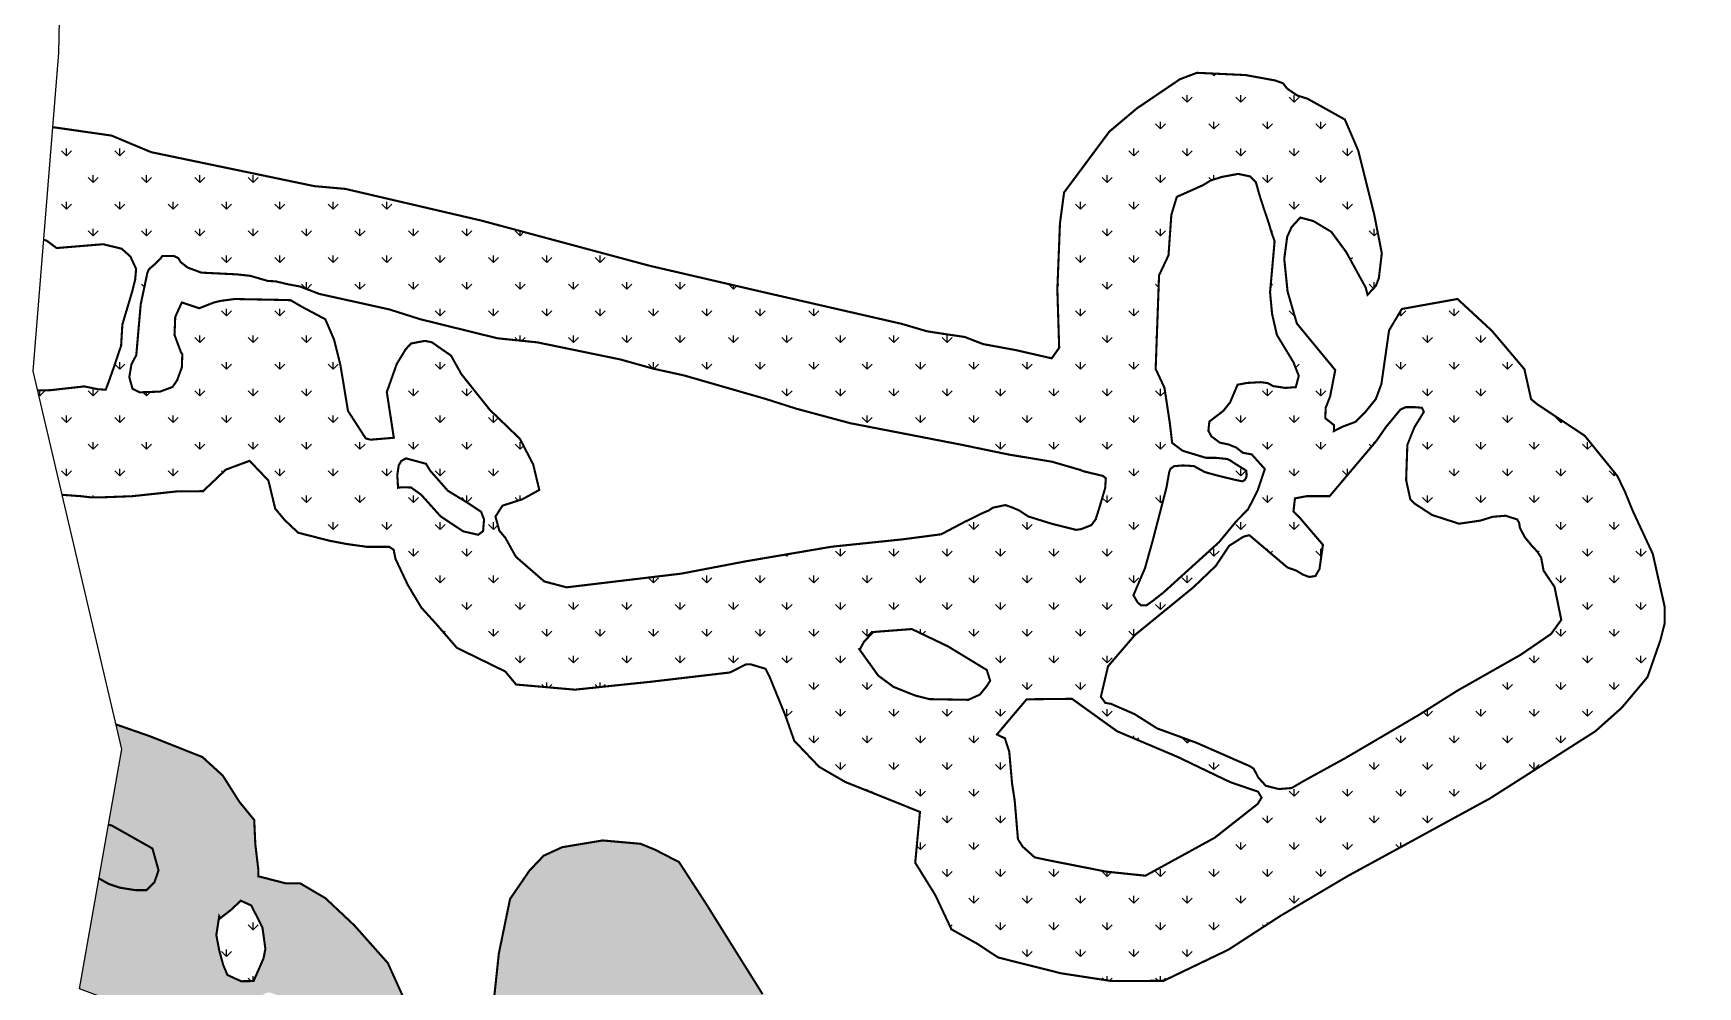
# Model space of a CAD drawing. Header units: metres. Extents: x 286961 to 289535, y 2012164 to 2016097.
# Drawn here: x 286961 to 287754, y 2012792 to 2013247 of the extents above; entities that cross this region are included whole.
import ezdxf

# ---------------------------------------------------------------- set-up
doc = ezdxf.new("R2010")
doc.units = ezdxf.units.M
doc.header["$MEASUREMENT"] = 0
doc.layers.add('MANGROOVE BUFFER ZONE', color=120, linetype='Continuous')
doc.layers.add('village', color=3, linetype='Continuous')
pattern_1 = [(90, (0, 0), (-12.727922058, 12.727922058), [3.375, -22.080844134]), (45, (0, 0), (-12.72792206135786, 12.72792206135786), [3.375, -14.625]), (135, (0, 0), (-12.72792206135786, -12.72792206135786), [3.375, -14.625])]

msp = doc.modelspace()

# ---------------------------------------------------------------- hatches: boundary and pattern name
at = {"layer": 'MANGROOVE BUFFER ZONE'}
h = msp.add_hatch(dxfattribs=at)
h.set_pattern_fill('GRASS', color=256, scale=18)
h.set_pattern_definition(pattern_1)
h.paths.add_polyline_path([(287733.0388671338, 2012998.279188245), (287723.470917616, 2013018.810813962), (287719.8125621384, 2013027.810986852), (287716.1542066607, 2013035.404886464), (287700.590531738, 2013054.604262729), (287677.9854463767, 2013069.599558156), (287674.9871267439, 2013072.067427542), (287671.8123748919, 2013086.345744235), (287656.2915371866, 2013104.678419911), (287639.8888239668, 2013119.838116391), (287613.3489974015, 2013115.068064224), (287607.2692539343, 2013104.903929485), (287603.6062720371, 2013079.303943959), (287600.9532774924, 2013072.122736135), (287595.75786554, 2013065.714891912), (287591.1151108077, 2013061.185207897), (287585.4775045397, 2013059.086112287), (287580.9453269445, 2013056.876489182), (287581.0410538461, 2013059.662786576), (287576.8326684977, 2013062.983335076), (287577.0541654695, 2013067.964187721), (287579.1583295856, 2013073.387778174), (287581.594853392, 2013085.940137926), (287563.2955366533, 2013108.127045172), (287558.865654333, 2013123.357357271), (287557.2709104057, 2013138.94191343), (287558.6884224858, 2013149.567710483), (287560.8148048386, 2013154.172225529), (287564.9675018045, 2013158.672610939), (287571.204771999, 2013156.972484607), (287579.7101300613, 2013151.872075712), (287586.7979189272, 2013142.238006562), (287596.1538527771, 2013125.23671334), (287597.0043714485, 2013121.836460674), (287600.9735537753, 2013126.086761557), (287602.3910658554, 2013129.770403491), (287603.8086350518, 2013141.671317716), (287600.1229779876, 2013160.372737272), (287592.5828852229, 2013190.562977195), (287586.1750086707, 2013205.434710238), (287568.3423320196, 2013215.344515142), (287563.4791084087, 2013216.872108563), (287558.6853953224, 2013220.135584575), (287556.6706181999, 2013222.704743426), (287552.9884452294, 2013224.024017782), (287538.8293741053, 2013226.61090528), (287515.6156004437, 2013227.684908452), (287507.5376435779, 2013224.630080367), (287486.9552173872, 2013210.688966708), (287473.855881904, 2013199.647936662), (287452.2780901311, 2013170.642197508), (287450.3107195291, 2013155.984643252), (287449.058787573, 2013124.34576666), (287449.9321527603, 2013096.542555888), (287446.3551308793, 2013091.537546841), (287429.1855743527, 2013095.470047543), (287413.6256119888, 2013098.330069796), (287404.8619740641, 2013101.726346222), (287397.529156315, 2013102.798854567), (287386.9770360078, 2013104.407587188), (287374.8152073054, 2013107.982615005), (287309.2632984373, 2013122.996625664), (287254.5352691833, 2013135.687944517), (287174.5347667183, 2013157.174794468), (287109.5215215793, 2013172.324744677), (287094.6553507876, 2013173.656366303), (287016.8341203597, 2013189.854698353), (286997.9849450992, 2013197.749028259), (286970.051602654, 2013201.759339315), (286965.7217212282, 2013148.07629504), (286967.1280980023, 2013147.582430987), (286971.795184274, 2013144.119425492), (286993.9906887212, 2013145.947090448), (287002.8074447954, 2013143.800608828), (287006.9897279994, 2013140.072510745), (287009.7025804159, 2013134.197960938), (287009.2504478658, 2013129.114174518), (287007.8940502158, 2013123.578531847), (287003.1465442079, 2013107.649388211), (287002.5520778638, 2013097.578650251), (286998.9349603473, 2013086.846272046), (286996.4481742059, 2013079.841962027), (286995.2048096934, 2013076.565750091), (286991.5876921769, 2013076.791708113), (286984.9186228315, 2013078.147366554), (286968.867574608, 2013076.339821966), (286962.7884385817, 2013076.280830552), (286974.4724275926, 2013026.432596193), (286983.5029955889, 2013025.79096758), (286988.0264343919, 2013025.252770133), (286993.4114724264, 2013025.252770133), (287007.8433880667, 2013025.79096758), (287028.9295799335, 2013028.055719898), (287041.62121934, 2013028.187653313), (287047.4479376435, 2013033.687569623), (287052.4114003431, 2013038.43259839), (287063.839706179, 2013042.658736543), (287072.8047716146, 2013033.2561925), (287076.048005898, 2013019.811361345), (287080.5533959534, 2013014.442481554), (287086.9649850643, 2013008.380869119), (287101.8675389327, 2013004.570705044), (287110.0119220435, 2013003.011989328), (287119.8892133867, 2013001.626464247), (287127.1671994976, 2013001.626464247), (287130.4596109066, 2013001.626464247), (287132.5390436692, 2013000.240969063), (287133.4054977854, 2012995.911233083), (287139.2971573104, 2012983.44156715), (287145.7087464214, 2012972.703837465), (287152.6401508858, 2012965.083479418), (287162.6907330522, 2012953.479796557), (287185.7376700314, 2012942.22246507), (287190.9362233797, 2012935.987662), (287218.9615304099, 2012933.538866604), (287255.4192008842, 2012937.33444117), (287293.0083450592, 2012941.756318275), (287300.4873805103, 2012945.580683205), (287302.9224192931, 2012945.580683205), (287309.8796403205, 2012943.494652381), (287311.9667837822, 2012939.32262063), (287319.2719001308, 2012921.417644803), (287323.5846369407, 2012909.167808102), (287335.4651107996, 2012896.740655044), (287348.0268677632, 2012889.463120579), (287366.2632423505, 2012882.190818009), (287383.5412055951, 2012875.240829996), (287381.2782010772, 2012851.011809938), (287390.8889878122, 2012835.512070253), (287398.533946085, 2012819.248294686), (287410.880146171, 2012812.374931496), (287420.7960481261, 2012805.839189891), (287450.7185869545, 2012798.309657522), (287474.8996821, 2012794.591544882), (287499.7372147642, 2012794.700906412), (287530.7020687652, 2012809.573327074), (287555.3813321904, 2012825.623760959), (287587.3904433175, 2012844.577567074), (287655.4915664317, 2012881.733610278), (287705.6420677564, 2012913.698687979), (287718.2148481639, 2012924.891233672), (287730.5061594953, 2012939.496797851), (287736.6972226114, 2012957.215906912), (287738.6671063302, 2012965.091043242), (287738.6671063302, 2012973.247446185)])
h.paths.add_polyline_path([(287215.0074838999, 2012982.32750262), (287204.3287367783, 2012985.15906337), (287190.8167932177, 2012996.921018495), (287185.7972994379, 2013005.95255285), (287182.9641601152, 2013009.292384616), (287181.0753815279, 2013016.04460704), (287184.4170271787, 2013021.272106111), (287193.9326010586, 2013024.345559737), (287201.9961646194, 2013028.774432632), (287199.090373376, 2013040.899391501), (287192.7681712586, 2013053.129406798), (287178.3845188831, 2013066.996885288), (287164.8584104825, 2013083.950672915), (287159.8459420064, 2013092.881037391), (287154.2523152815, 2013096.729080378), (287150.7653657895, 2013099.197637385), (287147.4237201387, 2013099.851056083), (287140.8130236415, 2013098.61677758), (287138.270434885, 2013095.857805619), (287133.9844284988, 2013088.815168241), (287129.2625105887, 2013075.455930869), (287132.6084970776, 2013053.662103283), (287121.5664903529, 2013052.73276945), (287119.2418573581, 2013053.313599358), (287110.7569469276, 2013066.44048085), (287107.1335466192, 2013088.336763866), (287104.1115237261, 2013100.418163481), (287099.927241452, 2013110.176213567), (287089.0014663771, 2013115.984572442), (287083.4223471898, 2013119.237255804), (287080.6327875962, 2013119.353403848), (287056.689067751, 2013119.818085712), (287049.7152258833, 2013118.88875188), (287046.5769713405, 2013118.075566091), (287039.8355356558, 2013115.403712637), (287031.5136922327, 2013118.186332758), (287028.3666988975, 2013111.313328327), (287028.0169758551, 2013102.692931139), (287031.0474519591, 2013094.538531263), (287031.7467838113, 2013093.49008963), (287031.5136922327, 2013087.19952952), (287029.2991223284, 2013081.141983014), (287027.0845524241, 2013077.880211105), (287021.1401745637, 2013075.666850933), (287011.3494715159, 2013075.317390319), (287007.9693294857, 2013077.064753179), (287006.4540914337, 2013082.539885261), (287007.4712754387, 2013088.696807853), (287009.7779739184, 2013093.041671481), (287011.9057270621, 2013117.316791998), (287015.0580322123, 2013132.231546156), (287015.8121385864, 2013134.0049489), (287019.0947831098, 2013136.842429165), (287021.4902403039, 2013139.280880359), (287022.1999673209, 2013140.344927984), (287027.7893674403, 2013140.300591421), (287029.8299040095, 2013139.280880359), (287030.9832532493, 2013137.374467926), (287034.3102771299, 2013134.803007041), (287040.7424852215, 2013132.40889241), (287057.7678231164, 2013131.570025497), (287064.2446961466, 2013130.858697207), (287072.5009129528, 2013128.440097313), (287076.3443252095, 2013128.226695837), (287082.3229728438, 2013126.803979465), (287087.8033950823, 2013125.808095942), (287097.0560626803, 2013122.251364806), (287130.5241523141, 2013114.838129963), (287145.142038594, 2013110.205751345), (287182.0789718559, 2013101.083540794), (287200.9928598729, 2013099.15736675), (287240.5703363283, 2013091.01776566), (287256.1441208342, 2013086.662348554), (287271.2893047016, 2013083.306552039), (287310.1892677275, 2013072.100672491), (287324.6513978852, 2013067.491463688), (287350.3071214007, 2013060.600013094), (287403.2169106854, 2013050.352078364), (287425.9149242501, 2013045.644629543), (287446.4065926564, 2013042.260132353), (287458.9620668281, 2013038.61066216), (287461.9675259971, 2013037.571966798), (287470.7779421633, 2013035.466802191), (287472.1737500533, 2013034.341795528), (287471.8585823662, 2013029.61679744), (287469.0220160661, 2013020.121806978), (287469.7674407642, 2013022.427965999), (287467.3500509149, 2013014.784916481), (287465.2750732229, 2013011.989739815), (287460.4033392848, 2013010.096212789), (287458.0125656265, 2013009.735570871), (287446.6452245151, 2013012.575831514), (287435.2066593904, 2013016.123713275), (287430.7762630235, 2013019.028670023), (287427.4181678813, 2013020.46705218), (287424.3140688798, 2013021.566975649), (287418.296125238, 2013020.309706709), (287416.4248813518, 2013019.021734026), (287413.2826286686, 2013017.680814578), (287404.7333481795, 2013013.474760568), (287393.6642683333, 2013007.633963951), (287375.4812403606, 2013005.244692559), (287341.3608826975, 2013001.69696028), (287300.0992182048, 2012994.670496928), (287269.7459083188, 2012988.878312079)], flags=16)
h.paths.add_polyline_path([(287175.1751545594, 2013009.140719487), (287172.8374990507, 2013007.388453595), (287165.7077297118, 2013009.023913719), (287154.9546171809, 2013016.149753158), (287145.6040522621, 2013026.546453054), (287140.811938432, 2013029.934149174), (287136.2535444597, 2013030.050954941), (287134.6171627571, 2013029.817343406), (287134.266525854, 2013035.891811352), (287134.9678567764, 2013040.564490501), (287136.1366274145, 2013042.550397824), (287138.3574229943, 2013043.835380853), (287147.9417077709, 2013041.265414795), (287149.9286692603, 2013037.994524443), (287158.3441833988, 2013028.415524713), (287168.6297419815, 2013022.107415336), (287174.2401037792, 2013018.369272017), (287175.6426513914, 2013014.747934466)], flags=16)
h.paths.add_polyline_path([(287354.5574872221, 2012952.891552308), (287355.1678318949, 2012953.203791734), (287356.7332180493, 2012956.240801482), (287361.245176478, 2012961.026369952), (287379.6357650478, 2012962.444332775), (287396.8548985139, 2012954.207627735), (287415.4165503717, 2012942.915137921), (287417.018705891, 2012937.780133426), (287415.3244789125, 2012935.138570471), (287412.1016351446, 2012931.181285541), (287406.5767764326, 2012928.696464819), (287388.0904609611, 2012929.019437101), (287381.3244081556, 2012930.728143739), (287370.948206021, 2012934.857991478), (287363.6481730223, 2012940.226751683)], flags=16)
h.paths.add_polyline_path([(287420.2631531423, 2012912.183681), (287427.1119674516, 2012920.326899571), (287434.4331334777, 2012928.942184451), (287456.0422820938, 2012929.178217605), (287477.5334284551, 2012913.717881555), (287506.2275672389, 2012901.562069461), (287531.5390508758, 2012889.427842667), (287544.7766648966, 2012884.891760792), (287546.4786160999, 2012882.056702147), (287544.5875528611, 2012879.032637598), (287524.1638528397, 2012862.967315239), (287491.0698177878, 2012844.822927948), (287472.2647363029, 2012846.783333526), (287444.0676234729, 2012852.330875019), (287438.2209715843, 2012853.588323337), (287432.5684579647, 2012858.649717252), (287430.2742108362, 2012862.200140219), (287428.7200194746, 2012880.617961231), (287427.4619189593, 2012888.828297527), (287426.1261402898, 2012903.958994367), (287424.0539041797, 2012910.320170096)], flags=16)
h.paths.add_polyline_path([(287469.8170748201, 2012930.15526631), (287473.2309725774, 2012944.693294213), (287486.0944177837, 2012959.634985151), (287513.8804075597, 2012982.302449322), (287524.6860670773, 2012992.627427427), (287530.9794825847, 2013002.121670475), (287537.8666219245, 2013006.512754149), (287540.5976944374, 2013007.224799955), (287558.7816362707, 2012991.811969501), (287563.0157810659, 2012990.32709823), (287566.0614501029, 2012988.471031564), (287569.1813703167, 2012987.283152485), (287572.1527310607, 2012987.728610877), (287574.0840612839, 2012991.069548814), (287575.7193006607, 2013002.622467356), (287570.5990537457, 2013008.572924468), (287565.1216015543, 2013014.999424129), (287561.6684077895, 2013018.569698397), (287562.3828754586, 2013024.758191732), (287568.0985025784, 2013025.829265043), (287573.4568673056, 2013025.829265043), (287578.934319497, 2013025.829265043), (287588.8419967064, 2013037.547361949), (287601.225779311, 2013052.185513352), (287605.7506460212, 2013058.731031124), (287609.2038397859, 2013062.896336155), (287612.6570335507, 2013067.061671082), (287615.157584718, 2013068.251762504), (287619.4443336159, 2013068.251762504), (287622.9546829214, 2013067.95940542), (287623.850112862, 2013065.990597771), (287619.3252461518, 2013058.612013013), (287615.9911398512, 2013050.281373056), (287615.3957596464, 2013033.501045133), (287617.4200180731, 2013024.218320078), (287619.5633639639, 2013022.19516167), (287627.7795993673, 2013016.839735321), (287640.6396747125, 2013012.67443029), (287650.8024903884, 2013014.153352151), (287656.6741020957, 2013015.96977601), (287662.8253551578, 2013016.482083057), (287668.3708328503, 2013014.712238001), (287669.3027993509, 2013013.082129357), (287669.6755973744, 2013010.66027074), (287672.0056564166, 2013006.23567305), (287675.0812543895, 2013002.463148714), (287677.931300134, 2012999.403925839), (287679.7953473678, 2012996.516309082), (287680.9603483308, 2012990.275317429), (287686.179577776, 2012982.543953543), (287689.3946537286, 2012966.829108279), (287684.5482223068, 2012960.122388383), (287669.9763146401, 2012950.140263757), (287640.1507592718, 2012933.240558965), (287621.2600604686, 2012921.353008491), (287586.7126443065, 2012901.077685779), (287566.5139824669, 2012889.968611216), (287560.7771080873, 2012886.623936212), (287554.8011449186, 2012886.146129768), (287548.4666627988, 2012887.699015659), (287544.8810734743, 2012891.64093377), (287542.7297884192, 2012895.821784999), (287540.9369651988, 2012897.016301109), (287515.3094000141, 2012908.253153469), (287496.6644726059, 2012915.06194014), (287485.9077617486, 2012921.870756708), (287474.6729875458, 2012926.768317603), (287471.9240947505, 2012927.246124047)], flags=16)
h.paths.add_polyline_path([(287485.3505352254, 2012978.556024662), (287490.8637422142, 2012991.492943562), (287494.4593268894, 2013004.31006704), (287501.0512321273, 2013029.70475305), (287502.4439557377, 2013037.454204341), (287503.1006217215, 2013038.954322846), (287504.789207713, 2013040.126296967), (287508.8698810374, 2013040.45444135), (287514.1232089077, 2013040.173174736), (287519.3765367779, 2013037.313571034), (287523.8793566002, 2013036.047841375), (287529.5079384944, 2013034.641478408), (287533.5417193449, 2013033.657045259), (287537.4347656574, 2013032.86009329), (287538.5605277292, 2013033.657045259), (287539.3109786609, 2013035.297797071), (287539.2171937131, 2013037.922982031), (287532.7088496072, 2013042.010286998), (287531.2547831015, 2013043.041627813), (287529.8007737122, 2013043.557283272), (287524.8288578017, 2013044.072938731), (287519.9976764294, 2013044.072938731), (287508.8256730291, 2013047.453041131), (287503.8068646448, 2013051.203322444), (287502.7701468687, 2013060.179010069), (287500.1517647956, 2013077.450717464), (287495.9490910762, 2013086.526409004), (287497.5648537982, 2013131.118677487), (287502.0760697151, 2013140.662130235), (287503.4294402018, 2013159.974485511), (287506.0308016206, 2013168.518556842), (287518.4446273936, 2013174.059550992), (287522.1808894905, 2013176.34822054), (287527.4838514166, 2013178.034594466), (287535.3178646087, 2013179.480091998), (287540.9824297655, 2013178.275530652), (287543.7544546581, 2013175.505018628), (287545.3212687197, 2013169.843571333), (287547.4906596388, 2013163.098045732), (287550.0216537885, 2013155.629741469), (287550.9858338765, 2013152.256963721), (287552.6731633097, 2013147.318265192), (287550.5037723907, 2013122.986102083), (287551.4695517348, 2013112.706985265), (287553.7594580253, 2013102.709135062), (287561.7139865888, 2013089.579383503), (287562.4231424429, 2013087.688517268), (287564.1994019393, 2013083.189148341), (287562.7817756266, 2013077.805081109), (287557.9145538753, 2013077.427248683), (287552.0549937052, 2013078.277356694), (287549.3614465948, 2013079.741449872), (287546.0536137875, 2013080.166518826), (287539.3907130014, 2013079.7886864), (287534.996071432, 2013078.938578388), (287531.4781077946, 2013070.562675075), (287528.2263060677, 2013066.48544524), (287521.5693453757, 2013061.39242079), (287521.0963653799, 2013057.019723487), (287522.5170759723, 2013054.330141387), (287526.544973845, 2013051.340517649), (287530.7505033789, 2013050.45250083), (287534.4229665801, 2013048.972502694), (287537.50307674, 2013046.51566513), (287541.782343404, 2013045.702270065), (287548.0030498746, 2013038.760922152), (287544.6360445911, 2013028.635473531), (287539.9835229733, 2013019.477925275), (287534.4035470416, 2013013.855791924), (287526.2065027116, 2013003.89558146), (287499.7272765298, 2012979.918768582), (287494.7807202521, 2012976.039782681), (287491.5844926751, 2012973.758019233), (287488.9970676311, 2012973.758019233), (287487.3989538426, 2012975.051014534)], flags=16)
h.paths.add_polyline_path([(287070.4442754079, 2012805.363578871), (287065.7333519466, 2012794.579949192), (287059.8066146405, 2012794.503986423), (287053.2720743691, 2012797.46570005), (287051.2205141211, 2012802.325938751), (287049.3209392667, 2012809.312518281), (287047.9532786378, 2012816.526913565), (287049.3209392667, 2012825.412018169), (287049.7768954478, 2012824.500718878), (287055.3236346173, 2012828.829363303), (287059.5786712023, 2012832.930191975), (287064.593565451, 2012830.651961886), (287069.9124304872, 2012820.248037222), (287070.672218846, 2012814.932130736), (287071.3560491605, 2012809.92003905)], flags=16)
h = msp.add_hatch(dxfattribs=at)
h.set_pattern_fill('GRASS', color=256, scale=18)
h.set_pattern_definition(pattern_1)
h.paths.add_polyline_path([(287549.4063184994, 2012475.918165468), (287539.8802371799, 2012481.846272376), (287526.9390239657, 2012485.439013875), (287503.9325382042, 2012485.439013875), (287489.913011839, 2012480.409146756), (287466.5470421572, 2012469.451172728), (287459.5372096698, 2012464.421305608), (287452.8869304074, 2012464.062024203), (287438.535642036, 2012484.219873105), (287430.1103979228, 2012492.201876884), (287425.1517791596, 2012499.482186375), (287430.1542678517, 2012502.069745275), (287450.5561411802, 2012508.020452377), (287459.3503639692, 2012515.188704088), (287469.2084152093, 2012535.25219809), (287473.685088497, 2012562.876780872), (287473.685088497, 2012568.250947245), (287470.4588121418, 2012577.745277609), (287464.5439952587, 2012594.40517523), (287455.0443883671, 2012611.60247135), (287449.4133052742, 2012636.520617489), (287436.1620224516, 2012649.943499929), (287413.0618366207, 2012671.957067761), (287411.8083209728, 2012687.169682371), (287401.9594179644, 2012705.424834414), (287388.8872187065, 2012723.679986456), (287379.8462708826, 2012745.937694419), (287363.6481485983, 2012775.078267702), (287349.4607660435, 2012781.218990555), (287336.3905073196, 2012784.791780038), (287308.4626194644, 2012788.36456952), (287295.3178580965, 2012809.360910991), (287281.4408916742, 2012831.58727615), (287268.6314268566, 2012851.324318883), (287257.2452051054, 2012857.192061872), (287250.3067565466, 2012860.037038063), (287232.15999162, 2012861.637334904), (287212.9457250888, 2012858.436741223), (287204.0502480087, 2012854.347085681), (287197.2897048333, 2012847.23466334), (287188.0384169867, 2012833.721017362), (287182.7011168777, 2012807.76061415), (287179.1743349743, 2012774.682347139), (287177.2840469612, 2012752.455981981), (287170.5012569497, 2012734.452588112), (287163.0512697722, 2012727.895811297), (287159.0482946905, 2012735.452800844), (287152.2716035001, 2012751.179379403), (287148.7968001855, 2012761.028238964), (287129.7598845993, 2012803.160658575), (287113.7659342118, 2012821.152552827), (287099.9672128918, 2012834.121145987), (287087.9478226241, 2012841.187424754), (287081.0543528709, 2012841.187424754), (287067.9744607818, 2012844.543934376), (287067.9744607818, 2012847.900443997), (287066.5604352517, 2012859.73648814), (287066.0301843411, 2012871.39590252), (287058.9599180811, 2012880.052139356), (287051.0059465065, 2012892.594847651), (287041.2843563883, 2012901.427714248), (287016.3210500198, 2012911.321556538), (287000.1333901531, 2012916.95340425), (287002.9120781093, 2012905.098489946), (286982.7172966533, 2012790.849084214), (287030.1374456163, 2012773.058153534), (287048.3017132032, 2012761.285236246), (287052.8452955026, 2012767.772455906), (287058.0390654017, 2012776.343406939), (287062.9912388199, 2012782.741438255), (287066.6147702032, 2012786.121563809), (287071.2045489003, 2012788.656630767), (287073.1371128324, 2012789.260197409), (287076.5190477349, 2012788.053027849), (287080.5049738395, 2012784.310791331), (287085.5779454982, 2012778.878473898), (287088.1143620227, 2012774.774090139), (287090.409320676, 2012768.134603146), (287092.7042100245, 2012761.374424591), (287096.8938220787, 2012752.476477477), (287092.4626135437, 2012748.699089799), (287088.4767567439, 2012744.956817005), (287082.3468679458, 2012739.219342923), (287091.2503302046, 2012733.448687748), (287095.1198976134, 2012735.902990892), (287097.1732597859, 2012736.868741051), (287106.111290004, 2012736.265174409), (287109.4932249065, 2012732.040026536), (287110.3387432846, 2012729.504959577), (287106.7549524584, 2012723.399582575), (287214.0297639031, 2012653.870906221), (287215.5316252299, 2012683.39026255), (287216.3391645856, 2012691.05767744), (287217.1467039415, 2012699.128667213), (287217.3485887804, 2012713.656456059), (287217.9542432972, 2012718.297258853), (287218.963667492, 2012726.973556535), (287232.4900210066, 2012728.789552813), (287230.874942295, 2012713.252881177), (287228.0485545496, 2012691.663021625), (287229.0603351071, 2012653.468984994), (287235.9244196315, 2012643.985573825), (287240.3003887483, 2012636.843966273), (287253.9267358105, 2012628.012239029), (287257.322758982, 2012623.152528096), (287259.7470385422, 2012628.650707767), (287270.2451194724, 2012639.950078938), (287285.7903906814, 2012637.932313357), (287301.8405472495, 2012614.739254854), (287314.206045614, 2012600.86723438), (287313.3228254329, 2012596.453412982), (287308.4018391679, 2012594.561780422), (287304.1117343616, 2012597.083969261), (287296.9195609846, 2012608.181571129), (287292.6294561783, 2012613.225948806), (287286.4467069961, 2012614.360928342), (287281.7780594536, 2012612.973719039), (287279.5068723416, 2012611.08208648), (287273.4409820635, 2012600.08734244), (287298.7150213807, 2012563.920178966), (287299.3084969264, 2012563.960393034), (287304.5134248959, 2012558.364287682), (287310.1914966331, 2012553.004631866), (287311.2166530141, 2012547.329734186), (287310.7018669472, 2012546.766996695), (287360.0825676846, 2012476.103188127), (287361.658893352, 2012477.420370939), (287368.9115005015, 2012478.819188688), (287375.9096204803, 2012480.34522775), (287380.3630073602, 2012480.090893952), (287385.1980556917, 2012473.350957624), (287434.6957411136, 2012418.500179419), (287439.9636081978, 2012405.855086754), (287462.395666976, 2012395.232318796), (287466.7697184317, 2012399.940196838), (287473.2807643808, 2012404.410972175), (287475.0357694535, 2012413.893367605), (287488.7972047991, 2012418.115758472), (287497.248022378, 2012424.304402442), (287509.1035761337, 2012431.96590428), (287512.8898351525, 2012433.082564237), (287516.1485461472, 2012431.407574302), (287518.9727854442, 2012429.88766595), (287526.0236463643, 2012424.291451769), (287527.2339851311, 2012422.275246073), (287535.2051442924, 2012413.024693076), (287552.191955031, 2012390.979455953), (287580.7261211462, 2012356.981872567), (287601.2623071481, 2012332.909474276), (287601.1002461129, 2012329.548354009), (287623.6685430404, 2012318.861070072), (287644.2086805408, 2012329.357797655), (287674.9016907113, 2012344.372234325), (287737.5143364435, 2012369.392389683), (287768.207346614, 2012382.077011232), (287803.4330976434, 2012395.926504065), (287820.6747420768, 2012399.107182005), (287827.8785586577, 2012400.482420098), (287845.0381462256, 2012409.623744872), (287867.9446251822, 2012420.383033091), (287925.6149387757, 2012443.80318182), (287952.4065746794, 2012455.53322634), (287982.8927793712, 2012456.701217394), (287997.5431871951, 2012458.076455486), (288003.2090612901, 2012461.231413464), (288015.8359773039, 2012470.130085439), (288035.0191259867, 2012487.765564121), (288052.7077862839, 2012501.500387273), (288050.7670443871, 2012519.992387891), (288052.4490022163, 2012534.087653293), (288058.1420437871, 2012536.673942519), (288066.5521101524, 2012539.38955709), (288072.2450824184, 2012539.648171502), (288081.8196770874, 2012539.906785914), (288092.2999466879, 2012537.320496688), (288123.4075380829, 2012535.858666843), (288140.0983480844, 2012532.88443786), (288154.7190241555, 2012530.556799322), (288167.2694276865, 2012528.746389608), (288189.2651031576, 2012526.677329206), (288214.3659795243, 2012526.160100382), (288233.2563847949, 2012522.022015854), (288278.2800305109, 2012523.024513999), (288285.8006392644, 2012519.549162911), (288289.520504299, 2012518.013583157), (288315.2359755, 2012516.397143321), (288334.2395554846, 2012518.094406963), (288345.3182719043, 2012518.336842103), (288357.7716487362, 2012516.558790933), (288366.3233047774, 2012508.108422633), (288369.659082693, 2012497.601581839), (288368.7493187793, 2012493.459470631), (288366.9803834448, 2012492.853328365), (288358.0850449743, 2012491.944060552), (288352.0706371151, 2012489.771975192), (288349.8973083596, 2012487.852482361), (288344.5905023561, 2012482.548547086), (288332.8610140044, 2012477.72919188), (288307.0318829559, 2012459.271581284), (288272.1624971314, 2012446.106007305), (288220.9537458706, 2012445.715201713), (288193.7040053374, 2012441.197593552), (288143.9828119836, 2012436.93812821), (288098.5126355373, 2012435.129532316), (288086.0087355171, 2012431.264500204), (288052.1064979684, 2012431.264500204), (287982.8172371555, 2012426.840013546), (287974.2570566257, 2012425.430893302), (287957.136764871, 2012422.059038765), (287941.6070872388, 2012417.122148043), (287892.3302761669, 2012408.622879165), (287874.9764272865, 2012402.070636899), (287832.0223610627, 2012395.437570828), (287818.4445833976, 2012390.539459571), (287800.1097252843, 2012384.390320594), (287770.3583592287, 2012373.490207414), (287747.5035123369, 2012366.998220239), (287719.1713003655, 2012355.005353246), (287683.3936753325, 2012339.634936322), (287663.7075818244, 2012327.497653005), (287632.3579607487, 2012314.746170547), (287670.5886372563, 2012296.641920311), (287703.0827068522, 2012298.339241492), (287725.0356633651, 2012310.133993343), (287782.5972377508, 2012331.817627372), (287836.2169638752, 2012348.285405211), (287851.5135695152, 2012352.772214714), (287874.7927003012, 2012357.058125547), (287889.6703585154, 2012358.2826715), (287946.8098667599, 2012359.992885813), (287998.0791210982, 2012368.737092904), (288062.4378315858, 2012385.486194177), (288091.2576720251, 2012390.191133637), (288098.6081493917, 2012389.769650484), (288099.5553953337, 2012386.346633964), (288099.3905885548, 2012384.863763811), (288095.1592542062, 2012382.28244445), (288078.453820895, 2012382.007832149), (288063.3420511168, 2012378.053487555), (288051.9120287415, 2012374.483563908), (288025.3418216261, 2012367.846398605), (288003.8355765473, 2012363.393580083), (287920.0689619589, 2012345.75821023), (287905.1080686978, 2012344.790682529), (287883.0188317669, 2012340.304925041), (287868.4100068141, 2012339.33739734), (287841.5970250365, 2012330.516393123), (287842.58267769, 2012306.310860466), (287842.6158119215, 2012305.627725131), (288011.6019810086, 2012314.454683637), (288026.5182010481, 2012319.754710662), (288067.6185028805, 2012329.149135837), (288103.1581352815, 2012334.994060975), (288175.1549261334, 2012338.122646014), (288198.1718076127, 2012346.772207992), (288279.4963352142, 2012353.879669874), (288365.128076273, 2012370.119839081), (288404.0040392088, 2012402.859321979), (288413.3097313117, 2012407.576958176), (288427.9650597753, 2012412.249684197), (288457.5555694248, 2012406.495885361), (288459.7870156501, 2012450.550902947), (288445.3519670383, 2012457.764442223), (288428.2973762198, 2012461.298198305), (288416.0264788871, 2012461.713925779), (288390.2366436517, 2012452.15204877), (288352.6034523029, 2012422.443713646), (288335.3148885299, 2012409.452012424), (288318.8062808084, 2012407.763092353), (288289.2988675963, 2012402.436520608), (288252.8604907423, 2012399.70327571), (288210.2241176533, 2012397.36479053), (288174.0872166144, 2012390.86892178), (288144.5797340975, 2012389.439849519), (288133.1407021001, 2012390.479204481), (288133.1407021001, 2012394.376703965), (288133.7906423747, 2012399.053710601), (288134.9605071469, 2012402.561456508), (288139.6401741502, 2012406.458955992), (288142.3698817203, 2012403.60081147), (288147.3095109725, 2012405.159789498), (288148.4793757447, 2012403.730717236), (288145.6196523978, 2012399.443464176), (288145.6196523978, 2012395.935681992), (288149.7792562937, 2012395.935681992), (288161.47825054, 2012399.183616367), (288182.9264182089, 2012403.211057894), (288230.4360265658, 2012408.182773954), (288240.4451622374, 2012405.454535198), (288255.2639113842, 2012406.623795926), (288275.0222204784, 2012412.080309714), (288305.8295835443, 2012424.552315318), (288339.1067612363, 2012437.933770117), (288378.6759817565, 2012457.200271745), (288397.9142970482, 2012464.345705603), (288416.3727255933, 2012465.385060565), (288420.2724365453, 2012469.282560049), (288423.7821001668, 2012473.439907342), (288426.3818612649, 2012476.687805441), (288435.6111101898, 2012477.20750106), (288446.5301483847, 2012473.050153766), (288458.4891048798, 2012466.42437925), (288459.8298063686, 2012451.395711947), (288461.2314952256, 2012479.068987936), (288461.8961157852, 2012498.127505131), (288459.5211224345, 2012498.343288989), (288458.2380235128, 2012495.079063399), (288452.6966802472, 2012495.582546584), (288446.6034728474, 2012498.830480959), (288440.8352355848, 2012501.510000518), (288434.4982832557, 2012502.727980443), (288429.786181613, 2012502.727980443), (288417.8434424376, 2012504.676748323), (288413.131340795, 2012506.463070511), (288409.0691794268, 2012506.787889342), (288405.3319881958, 2012505.001530877), (288403.1384224431, 2012503.052762997), (288399.401300517, 2012502.646793873), (288394.6079043614, 2012503.945960368), (288387.7835314788, 2012506.057101387), (288387.7023062708, 2012503.864737522), (288379.171788189, 2012506.463070511), (288373.8909714799, 2012510.52297941), (288371.1286906608, 2012513.770913785), (288371.8598561434, 2012515.719681665), (288374.7033621707, 2012517.830822685), (288400.9448566904, 2012517.424817284), (288411.5877153167, 2012516.12565079), (288423.3680040759, 2012514.745297725), (288432.2234922949, 2012513.283721815), (288439.5353550357, 2012511.253767366), (288450.7468594236, 2012509.467408901), (288459.0336325762, 2012509.467408901), (288462.2915680186, 2012509.467408901), (288464.1717507328, 2012563.383126778), (288450.400058279, 2012563.933693608), (288402.6782386702, 2012566.041315817), (288351.7703394813, 2012565.009941662), (288323.9050338471, 2012569.356470349), (288267.2313230631, 2012574.216962986), (288228.6778334731, 2012575.861190539), (288163.5540674629, 2012578.47087804), (288143.5820224115, 2012582.919307118), (288126.2349654, 2012582.919307118), (288109.8008603224, 2012586.455239784), (288084.5301872321, 2012588.739020162), (288065.0147221049, 2012591.248367157), (288046.6404295688, 2012587.826523749), (288037.1680594578, 2012583.035899448), (288017.9547631935, 2012572.210515639), (288011.2676830902, 2012561.249820882), (288006.3256281706, 2012554.321900281), (288003.0251956953, 2012535.326492144), (287998.5866400393, 2012523.952028838), (287978.3288513591, 2012505.752814995), (287971.0602348042, 2012505.901004064), (287942.7747342579, 2012503.176211566), (287922.3273969904, 2012493.18525737), (287888.5892731728, 2012481.945452037), (287869.4056393566, 2012470.99310085), (287862.3190171673, 2012469.886416902), (287857.0926740193, 2012469.443772343), (287853.8593978807, 2012468.071472639), (287850.3161214385, 2012463.733360074), (287840.878057196, 2012455.409197349), (287836.2182806661, 2012449.481852244), (287833.1823845555, 2012447.506058451), (287828.9461988719, 2012447.929440244), (287819.556024236, 2012451.316494589), (287802.5406599259, 2012450.116906796), (287735.8206661056, 2012425.703764337), (287715.8816101319, 2012416.696734772), (287687.0431960103, 2012402.398103907), (287648.921267317, 2012386.7190837), (287627.2924913781, 2012377.937257989), (287619.1816830749, 2012386.268748546), (287600.5944169343, 2012409.799576554), (287582.957388702, 2012430.038829684)])
h.paths.add_polyline_path([(287422.3211638223, 2012555.406673288), (287414.9657083717, 2012547.536763566), (287386.8362128967, 2012532.133625336), (287378.8667170502, 2012525.808400743), (287370.2722306519, 2012521.201153612), (287360.8963328017, 2012517.062452385), (287347.7701451161, 2012515.734954027), (287344.6448458328, 2012516.28156673), (287341.5196158541, 2012517.765271241), (287342.3008886965, 2012548.610363444), (287341.597722347, 2012555.169824712), (287334.6181067458, 2012578.240232727), (287334.852495529, 2012590.73447576), (287329.4613456021, 2012598.309095636), (287330.9416958115, 2012611.236369983), (287328.128891804, 2012620.528931043), (287323.9879308952, 2012625.917063829), (287320.1043679581, 2012631.833888779), (287314.1846304354, 2012636.332379281), (287301.3177812556, 2012646.307226758), (287282.7492967118, 2012657.993703328), (287259.3041116607, 2012672.557659739), (287250.4340694369, 2012683.462561403), (287243.4479391859, 2012687.542095831), (287243.1266422023, 2012688.744912224), (287240.731399525, 2012702.336117132), (287239.4178659333, 2012704.266674262), (287239.958720476, 2012708.205020966), (287242.8175428608, 2012710.135578096), (287248.4579127949, 2012709.20893389), (287250.3082119471, 2012709.863287484), (287250.9263413253, 2012712.952222424), (287250.3854867825, 2012714.805547112), (287247.2949091964, 2012717.431123673), (287246.6767798183, 2012726.00283651), (287248.1465957003, 2012735.145177024), (287252.0871964755, 2012740.705187364), (287258.1138712816, 2012744.102979522), (287262.5952572948, 2012746.419662589), (287264.6041951, 2012747.655236565), (287267.4630174848, 2012747.655236565), (287274.4941265412, 2012746.110769095), (287281.7570601038, 2012741.245741909), (287284.6931573239, 2012739.469649664), (287289.7154671846, 2012733.98683549), (287292.8833196061, 2012729.430701799), (287295.9708477816, 2012723.121982965), (287299.3909003159, 2012720.853257291), (287303.386043957, 2012722.093510922), (287315.4948373974, 2012729.910928701), (287319.8046940675, 2012733.444068085), (287323.7271369889, 2012733.540853504), (287328.9136378523, 2012732.352935508), (287329.8772436173, 2012725.555040704), (287332.5406265081, 2012720.473153236), (287346.4909173931, 2012698.156604962), (287351.1484068651, 2012688.226087238), (287363.844627664, 2012670.841024503), (287366.3332931916, 2012662.990631482), (287366.3332931916, 2012655.140238461), (287367.4220020605, 2012648.378028427), (287369.5995584078, 2012642.159891749), (287374.110260345, 2012637.263122719), (287381.3428384117, 2012631.977688404), (287391.7077155451, 2012619.236511958), (287405.7971704385, 2012604.610305256), (287408.795364746, 2012587.161903937), (287414.1032796261, 2012578.45005539), (287420.6609676956, 2012567.256357354), (287421.2463852153, 2012566.134872637)], flags=16)
h.paths.add_polyline_path([(287350.8005661488, 2012645.134483496), (287347.4975693965, 2012643.090925399), (287336.5663335593, 2012647.020855979), (287326.8146651644, 2012651.8939728), (287321.6242911998, 2012654.016141843), (287315.0969586262, 2012655.273699314), (287308.7269479147, 2012656.845700567), (287307.3900586104, 2012657.238682742), (287301.3346223184, 2012660.539834587), (287296.3801618423, 2012661.718817388), (287292.7625906704, 2012661.797392057), (287289.2617980614, 2012662.791728014), (287285.083967007, 2012667.655013933), (287283.5110949095, 2012669.128742435), (287282.2823210699, 2012672.66569084), (287282.4298016526, 2012674.876301731), (287284.1009479353, 2012676.251757482), (287288.5245337577, 2012675.907893544), (287297.0277457541, 2012672.714809077), (287304.2529775136, 2012669.816506587), (287313.5917973038, 2012666.62342212), (287320.7678919706, 2012665.59179403), (287328.6321138485, 2012662.939082726), (287347.1043340459, 2012653.780345283), (287351.8228810336, 2012650.479193438), (287351.7442894073, 2012647.571060045)], flags=0)
h.paths.add_polyline_path([(287256.6374021402, 2012753.337752287), (287253.801935468, 2012751.859199025), (287251.706158767, 2012753.091326743), (287250.47336525, 2012765.412531378), (287249.6103820661, 2012771.819595515), (287248.6241749743, 2012773.298112501), (287246.651691486, 2012773.667768955), (287242.2135516588, 2012773.667768955), (287239.8712578373, 2012764.91968029), (287242.0903277509, 2012761.592953588), (287243.8162248139, 2012760.237631235), (287245.4188979689, 2012755.925202358), (287245.5421218768, 2012751.489578847), (287245.5421218768, 2012743.850423267), (287243.9395180265, 2012740.893316742), (287240.857464929, 2012741.38616783), (287236.5426876192, 2012744.836125442), (287232.47442743, 2012744.712894532), (287228.0363569075, 2012747.916426601), (287226.4336837524, 2012756.541284356), (287228.282874028, 2012768.369637902), (287226.8034940856, 2012769.848191165), (287230.2553575163, 2012783.647949062), (287234.8167212515, 2012787.344332218), (287241.7204481129, 2012787.221101308), (287251.2130552212, 2012786.235399133), (287254.2950390139, 2012785.003271414), (287256.8839192608, 2012778.103392466), (287257.623609232, 2012774.160620042), (287260.2124894788, 2012763.19473776), (287260.5823691168, 2012760.114436602)], flags=16)
h.paths.add_polyline_path([(287065.7333519466, 2012794.579949192), (287059.8066146405, 2012794.503986423), (287053.2720743691, 2012797.46570005), (287051.2205141211, 2012802.325938751), (287049.3209392667, 2012809.312518281), (287047.9532786378, 2012816.526913565), (287049.3209392667, 2012825.412018169), (287049.7768954478, 2012824.500718878), (287055.3236346173, 2012828.829363303), (287059.5786712023, 2012832.930191975), (287064.593565451, 2012830.651961886), (287069.9124304872, 2012820.248037222), (287070.672218846, 2012814.932130736), (287071.3560491605, 2012809.92003905), (287070.4442754079, 2012805.363578871)], flags=16)
h.paths.add_polyline_path([(288248.6813428969, 2012417.845209127), (288251.8891841793, 2012420.186161101), (288255.7080857519, 2012421.712889415), (288257.9994405563, 2012421.967332042), (288261.2073511435, 2012421.967332042), (288266.9611730109, 2012423.188721948), (288268.9979020349, 2012424.308320293), (288282.0331618424, 2012429.041156299), (288286.0557501783, 2012428.837573176), (288286.5649324343, 2012427.209089578), (288286.412184688, 2012425.835048606), (288284.3753863591, 2012424.766309766), (288282.8987786081, 2012423.239617728), (288279.2326247819, 2012421.407551007), (288273.0714293878, 2012419.117458537), (288258.355875066, 2012416.420272375), (288253.5695479985, 2012415.046231403), (288249.2923338822, 2012415.911350844)], flags=16)
h.paths.add_polyline_path([(288323.0527848049, 2012440.684257196), (288323.5772915184, 2012445.285834315), (288331.1484234602, 2012449.478297158), (288352.2526314807, 2012459.416795688), (288362.2791626533, 2012463.455881937), (288382.5369513336, 2012472.91451633), (288385.842668986, 2012472.53907538), (288386.1690765104, 2012470.255855697), (288386.7829089918, 2012469.437823015), (288384.2762935249, 2012467.801721374), (288379.6210911107, 2012463.20024219), (288371.5256684697, 2012461.295078535), (288364.3638505887, 2012457.818421497), (288357.8670121204, 2012454.443991337), (288347.8248873712, 2012449.781567811), (288342.7604402011, 2012447.685336389), (288336.1101609388, 2012444.055266481), (288330.8411260431, 2012440.374046858), (288323.6792388572, 2012438.686831778)], flags=16)

# ---------------------------------------------------------------- linework, layer by layer
at = {"layer": 'MANGROOVE BUFFER ZONE', "const_width": 1, "flags": 128}
for points in [[(286974.4724275926, 2013026.432596193), (286983.5029955889, 2013025.79096758), (286988.0264343919, 2013025.252770133), (286993.4114724264, 2013025.252770133), (287007.8433880667, 2013025.79096758), (287028.9295799335, 2013028.055719898), (287041.62121934, 2013028.187653313), (287047.4479376435, 2013033.687569623), (287052.4114003431, 2013038.43259839), (287063.839706179, 2013042.658736543), (287072.8047716146, 2013033.2561925), (287076.048005898, 2013019.811361345), (287080.5533959534, 2013014.442481554), (287086.9649850643, 2013008.380869119), (287101.8675389327, 2013004.570705044), (287110.0119220435, 2013003.011989328), (287119.8892133867, 2013001.626464247), (287127.1671994976, 2013001.626464247), (287130.4596109066, 2013001.626464247), (287132.5390436692, 2013000.240969063), (287133.4054977854, 2012995.911233083), (287139.2971573104, 2012983.44156715), (287145.7087464214, 2012972.703837465), (287152.6401508858, 2012965.083479418), (287162.6907330522, 2012953.479796557), (287185.7376700314, 2012942.22246507), (287190.9362233797, 2012935.987662), (287218.9615304099, 2012933.538866604), (287255.4192008842, 2012937.33444117), (287293.0083450592, 2012941.756318275), (287300.4873805103, 2012945.580683205), (287302.9224192931, 2012945.580683205), (287309.8796403205, 2012943.494652381), (287311.9667837822, 2012939.32262063), (287319.2719001308, 2012921.417644803), (287323.5846369407, 2012909.167808102), (287335.4651107996, 2012896.740655044), (287348.0268677632, 2012889.463120579), (287366.2632423505, 2012882.190818009), (287383.5412055951, 2012875.240829996), (287381.2782010772, 2012851.011809938), (287390.8889878122, 2012835.512070253), (287398.533946085, 2012819.248294686), (287410.880146171, 2012812.374931496), (287420.7960481261, 2012805.839189891), (287450.7185869545, 2012798.309657522), (287474.8996821, 2012794.591544882), (287499.7372147642, 2012794.700906412), (287530.7020687652, 2012809.573327074), (287555.3813321904, 2012825.623760959), (287587.3904433175, 2012844.577567074), (287655.4915664317, 2012881.733610278), (287705.6420677564, 2012913.698687979), (287718.2148481639, 2012924.891233672), (287730.5061594953, 2012939.496797851), (287736.6972226114, 2012957.215906912), (287738.6671063302, 2012965.091043242), (287738.6671063302, 2012973.247446185), (287733.0388671338, 2012998.279188245), (287723.470917616, 2013018.810813962), (287719.8125621384, 2013027.810986852), (287716.1542066607, 2013035.404886464), (287700.590531738, 2013054.604262729), (287677.9854463767, 2013069.599558156), (287674.9871267439, 2013072.067427542), (287671.8123748919, 2013086.345744235), (287656.2915371866, 2013104.678419911), (287639.8888239668, 2013119.838116391), (287613.3489974015, 2013115.068064224), (287607.2692539343, 2013104.903929485), (287603.6062720371, 2013079.303943959), (287600.9532774924, 2013072.122736135), (287595.75786554, 2013065.714891912), (287591.1151108077, 2013061.185207897), (287585.4775045397, 2013059.086112287), (287580.9453269445, 2013056.876489182), (287581.0410538461, 2013059.662786576), (287576.8326684977, 2013062.983335076), (287577.0541654695, 2013067.964187721), (287579.1583295856, 2013073.387778174), (287581.594853392, 2013085.940137926), (287563.2955366533, 2013108.127045172), (287558.865654333, 2013123.357357271), (287557.2709104057, 2013138.94191343), (287558.6884224858, 2013149.567710483), (287560.8148048386, 2013154.172225529), (287564.9675018045, 2013158.672610939), (287571.204771999, 2013156.972484607), (287579.7101300613, 2013151.872075712), (287586.7979189272, 2013142.238006562), (287596.1538527771, 2013125.23671334), (287597.0043714485, 2013121.836460674), (287600.9735537753, 2013126.086761557), (287602.3910658554, 2013129.770403491), (287603.8086350518, 2013141.671317716), (287600.1229779876, 2013160.372737272), (287592.5828852229, 2013190.562977195), (287586.1750086707, 2013205.434710238), (287568.3423320196, 2013215.344515142), (287563.4791084087, 2013216.872108563), (287558.6853953224, 2013220.135584575), (287556.6706181999, 2013222.704743426), (287552.9884452294, 2013224.024017782), (287538.8293741053, 2013226.61090528), (287515.6156004437, 2013227.684908452), (287507.5376435779, 2013224.630080367), (287486.9552173872, 2013210.688966708), (287473.855881904, 2013199.647936662), (287452.2780901311, 2013170.642197508), (287450.3107195291, 2013155.984643252), (287449.058787573, 2013124.34576666), (287449.9321527603, 2013096.542555888), (287446.3551308793, 2013091.537546841), (287429.1855743527, 2013095.470047543), (287413.6256119888, 2013098.330069796), (287404.8619740641, 2013101.726346222), (287397.529156315, 2013102.798854567), (287386.9770360078, 2013104.407587188), (287374.8152073054, 2013107.982615005), (287309.2632984373, 2013122.996625664), (287254.5352691833, 2013135.687944517), (287174.5347667183, 2013157.174794468), (287109.5215215793, 2013172.324744677), (287094.6553507876, 2013173.656366303), (287016.8341203597, 2013189.854698353), (286997.9849450992, 2013197.749028259), (286970.051602654, 2013201.759339315)], [(286965.7217212282, 2013148.07629504), (286967.1280980023, 2013147.582430987), (286971.795184274, 2013144.119425492), (286993.9906887212, 2013145.947090448), (287002.8074447954, 2013143.800608828), (287006.9897279994, 2013140.072510745), (287009.7025804159, 2013134.197960938), (287009.2504478658, 2013129.114174518), (287007.8940502158, 2013123.578531847), (287003.1465442079, 2013107.649388211), (287002.5520778638, 2013097.578650251), (286998.9349603473, 2013086.846272046), (286996.4481742059, 2013079.841962027), (286995.2048096934, 2013076.565750091), (286991.5876921769, 2013076.791708113), (286984.9186228315, 2013078.147366554), (286968.867574608, 2013076.339821966), (286962.7884385817, 2013076.280830552)], [(287148.7968001855, 2012761.028238964), (287129.7598845993, 2012803.160658575), (287113.7659342118, 2012821.152552827), (287099.9672128918, 2012834.121145987), (287087.9478226241, 2012841.187424754), (287081.0543528709, 2012841.187424754), (287067.9744607818, 2012844.543934376), (287067.9744607818, 2012847.900443997), (287066.5604352517, 2012859.73648814), (287066.0301843411, 2012871.39590252), (287058.9599180811, 2012880.052139356), (287051.0059465065, 2012892.594847651), (287041.2843563883, 2012901.427714248), (287016.3210500198, 2012911.321556538), (287000.1333901531, 2012916.95340425)], [(286996.5392707172, 2012869.045143245), (286997.9746180074, 2012868.820605041), (287017.4934097644, 2012857.79435884), (287020.4030325565, 2012847.373964693), (287018.4632609268, 2012841.800278153), (287014.7050010412, 2012837.922912067), (287009.3706810381, 2012837.922912067), (287001.8541612669, 2012839.1345799), (286996.5198412637, 2012840.952099787), (286992.0257686948, 2012843.510580023)], [(287308.4626194644, 2012788.36456952), (287295.3178580965, 2012809.360910991), (287281.4408916742, 2012831.58727615), (287268.6314268566, 2012851.324318883), (287257.2452051054, 2012857.192061872), (287250.3067565466, 2012860.037038063), (287232.15999162, 2012861.637334904), (287212.9457250888, 2012858.436741223), (287204.0502480087, 2012854.347085681), (287197.2897048333, 2012847.23466334), (287188.0384169867, 2012833.721017362), (287182.7011168777, 2012807.76061415), (287179.1743349743, 2012774.682347139)]]:
    msp.add_lwpolyline(points, dxfattribs=at)
for points in [[(287485.3505352254, 2012978.556024662), (287490.8637422142, 2012991.492943562), (287494.4593268894, 2013004.31006704), (287501.0512321273, 2013029.70475305), (287502.4439557377, 2013037.454204341), (287503.1006217215, 2013038.954322846), (287504.789207713, 2013040.126296967), (287508.8698810374, 2013040.45444135), (287514.1232089077, 2013040.173174736), (287519.3765367779, 2013037.313571034), (287523.8793566002, 2013036.047841375), (287529.5079384944, 2013034.641478408), (287533.5417193449, 2013033.657045259), (287537.4347656574, 2013032.86009329), (287538.5605277292, 2013033.657045259), (287539.3109786609, 2013035.297797071), (287539.2171937131, 2013037.922982031), (287532.7088496072, 2013042.010286998), (287531.2547831015, 2013043.041627813), (287529.8007737122, 2013043.557283272), (287524.8288578017, 2013044.072938731), (287519.9976764294, 2013044.072938731), (287508.8256730291, 2013047.453041131), (287503.8068646448, 2013051.203322444), (287502.7701468687, 2013060.179010069), (287500.1517647956, 2013077.450717464), (287495.9490910762, 2013086.526409004), (287497.5648537982, 2013131.118677487), (287502.0760697151, 2013140.662130235), (287503.4294402018, 2013159.974485511), (287506.0308016206, 2013168.518556842), (287518.4446273936, 2013174.059550992), (287522.1808894905, 2013176.34822054), (287527.4838514166, 2013178.034594466), (287535.3178646087, 2013179.480091998), (287540.9824297655, 2013178.275530652), (287543.7544546581, 2013175.505018628), (287545.3212687197, 2013169.843571333), (287547.4906596388, 2013163.098045732), (287550.0216537885, 2013155.629741469), (287550.9858338765, 2013152.256963721), (287552.6731633097, 2013147.318265192), (287550.5037723907, 2013122.986102083), (287551.4695517348, 2013112.706985265), (287553.7594580253, 2013102.709135062), (287561.7139865888, 2013089.579383503), (287562.4231424429, 2013087.688517268), (287564.1994019393, 2013083.189148341), (287562.7817756266, 2013077.805081109), (287557.9145538753, 2013077.427248683), (287552.0549937052, 2013078.277356694), (287549.3614465948, 2013079.741449872), (287546.0536137875, 2013080.166518826), (287539.3907130014, 2013079.7886864), (287534.996071432, 2013078.938578388), (287531.4781077946, 2013070.562675075), (287528.2263060677, 2013066.48544524), (287521.5693453757, 2013061.39242079), (287521.0963653799, 2013057.019723487), (287522.5170759723, 2013054.330141387), (287526.544973845, 2013051.340517649), (287530.7505033789, 2013050.45250083), (287534.4229665801, 2013048.972502694), (287537.50307674, 2013046.51566513), (287541.782343404, 2013045.702270065), (287548.0030498746, 2013038.760922152), (287544.6360445911, 2013028.635473531), (287539.9835229733, 2013019.477925275), (287534.4035470416, 2013013.855791924), (287526.2065027116, 2013003.89558146), (287499.7272765298, 2012979.918768582), (287494.7807202521, 2012976.039782681), (287491.5844926751, 2012973.758019233), (287488.9970676311, 2012973.758019233), (287487.3989538426, 2012975.051014534)], [(287300.0992182048, 2012994.670496928), (287269.7459083188, 2012988.878312079), (287215.0074838999, 2012982.32750262), (287204.3287367783, 2012985.15906337), (287190.8167932177, 2012996.921018495), (287185.7972994379, 2013005.95255285), (287182.9641601152, 2013009.292384616), (287181.0753815279, 2013016.04460704), (287184.4170271787, 2013021.272106111), (287193.9326010586, 2013024.345559737), (287201.9961646194, 2013028.774432632), (287199.090373376, 2013040.899391501), (287192.7681712586, 2013053.129406798), (287178.3845188831, 2013066.996885288), (287164.8584104825, 2013083.950672915), (287159.8459420064, 2013092.881037391), (287154.2523152815, 2013096.729080378), (287150.7653657895, 2013099.197637385), (287147.4237201387, 2013099.851056083), (287140.8130236415, 2013098.61677758), (287138.270434885, 2013095.857805619), (287133.9844284988, 2013088.815168241), (287129.2625105887, 2013075.455930869), (287132.6084970776, 2013053.662103283), (287121.5664903529, 2013052.73276945), (287119.2418573581, 2013053.313599358), (287110.7569469276, 2013066.44048085), (287107.1335466192, 2013088.336763866), (287104.1115237261, 2013100.418163481), (287099.927241452, 2013110.176213567), (287089.0014663771, 2013115.984572442), (287083.4223471898, 2013119.237255804), (287080.6327875962, 2013119.353403848), (287056.689067751, 2013119.818085712), (287049.7152258833, 2013118.88875188), (287046.5769713405, 2013118.075566091), (287039.8355356558, 2013115.403712637), (287031.5136922327, 2013118.186332758), (287028.3666988975, 2013111.313328327), (287028.0169758551, 2013102.692931139), (287031.0474519591, 2013094.538531263), (287031.7467838113, 2013093.49008963), (287031.5136922327, 2013087.19952952), (287029.2991223284, 2013081.141983014), (287027.0845524241, 2013077.880211105), (287021.1401745637, 2013075.666850933), (287011.3494715159, 2013075.317390319), (287007.9693294857, 2013077.064753179), (287006.4540914337, 2013082.539885261), (287007.4712754387, 2013088.696807853), (287009.7779739184, 2013093.041671481), (287011.9057270621, 2013117.316791998), (287015.0580322123, 2013132.231546156), (287015.8121385864, 2013134.0049489), (287019.0947831098, 2013136.842429165), (287021.4902403039, 2013139.280880359), (287022.1999673209, 2013140.344927984), (287027.7893674403, 2013140.300591421), (287029.8299040095, 2013139.280880359), (287030.9832532493, 2013137.374467926), (287034.3102771299, 2013134.803007041), (287040.7424852215, 2013132.40889241), (287057.7678231164, 2013131.570025497), (287064.2446961466, 2013130.858697207), (287072.5009129528, 2013128.440097313), (287076.3443252095, 2013128.226695837), (287082.3229728438, 2013126.803979465), (287087.8033950823, 2013125.808095942), (287097.0560626803, 2013122.251364806), (287130.5241523141, 2013114.838129963), (287145.142038594, 2013110.205751345), (287182.0789718559, 2013101.083540794), (287200.9928598729, 2013099.15736675), (287240.5703363283, 2013091.01776566), (287256.1441208342, 2013086.662348554), (287271.2893047016, 2013083.306552039), (287310.1892677275, 2013072.100672491), (287324.6513978852, 2013067.491463688), (287350.3071214007, 2013060.600013094), (287403.2169106854, 2013050.352078364), (287425.9149242501, 2013045.644629543), (287446.4065926564, 2013042.260132353), (287458.9620668281, 2013038.61066216), (287461.9675259971, 2013037.571966798), (287470.7779421633, 2013035.466802191), (287472.1737500533, 2013034.341795528), (287471.8585823662, 2013029.61679744), (287469.0220160661, 2013020.121806978), (287469.7674407642, 2013022.427965999), (287467.3500509149, 2013014.784916481), (287465.2750732229, 2013011.989739815), (287460.4033392848, 2013010.096212789), (287458.0125656265, 2013009.735570871), (287446.6452245151, 2013012.575831514), (287435.2066593904, 2013016.123713275), (287430.7762630235, 2013019.028670023), (287427.4181678813, 2013020.46705218), (287424.3140688798, 2013021.566975649), (287418.296125238, 2013020.309706709), (287416.4248813518, 2013019.021734026), (287413.2826286686, 2013017.680814578), (287404.7333481795, 2013013.474760568), (287393.6642683333, 2013007.633963951), (287375.4812403606, 2013005.244692559), (287341.3608826975, 2013001.69696028)], [(287469.8170748201, 2012930.15526631), (287473.2309725774, 2012944.693294213), (287486.0944177837, 2012959.634985151), (287513.8804075597, 2012982.302449322), (287524.6860670773, 2012992.627427427), (287530.9794825847, 2013002.121670475), (287537.8666219245, 2013006.512754149), (287540.5976944374, 2013007.224799955), (287558.7816362707, 2012991.811969501), (287563.0157810659, 2012990.32709823), (287566.0614501029, 2012988.471031564), (287569.1813703167, 2012987.283152485), (287572.1527310607, 2012987.728610877), (287574.0840612839, 2012991.069548814), (287575.7193006607, 2013002.622467356), (287570.5990537457, 2013008.572924468), (287565.1216015543, 2013014.999424129), (287561.6684077895, 2013018.569698397), (287562.3828754586, 2013024.758191732), (287568.0985025784, 2013025.829265043), (287573.4568673056, 2013025.829265043), (287578.934319497, 2013025.829265043), (287588.8419967064, 2013037.547361949), (287601.225779311, 2013052.185513352), (287605.7506460212, 2013058.731031124), (287609.2038397859, 2013062.896336155), (287612.6570335507, 2013067.061671082), (287615.157584718, 2013068.251762504), (287619.4443336159, 2013068.251762504), (287622.9546829214, 2013067.95940542), (287623.850112862, 2013065.990597771), (287619.3252461518, 2013058.612013013), (287615.9911398512, 2013050.281373056), (287615.3957596464, 2013033.501045133), (287617.4200180731, 2013024.218320078), (287619.5633639639, 2013022.19516167), (287627.7795993673, 2013016.839735321), (287640.6396747125, 2013012.67443029), (287650.8024903884, 2013014.153352151), (287656.6741020957, 2013015.96977601), (287662.8253551578, 2013016.482083057), (287668.3708328503, 2013014.712238001), (287669.3027993509, 2013013.082129357), (287669.6755973744, 2013010.66027074), (287672.0056564166, 2013006.23567305), (287675.0812543895, 2013002.463148714), (287677.931300134, 2012999.403925839), (287679.7953473678, 2012996.516309082), (287680.9603483308, 2012990.275317429), (287686.179577776, 2012982.543953543), (287689.3946537286, 2012966.829108279), (287684.5482223068, 2012960.122388383), (287669.9763146401, 2012950.140263757), (287640.1507592718, 2012933.240558965), (287621.2600604686, 2012921.353008491), (287586.7126443065, 2012901.077685779), (287566.5139824669, 2012889.968611216), (287560.7771080873, 2012886.623936212), (287554.8011449186, 2012886.146129768), (287548.4666627988, 2012887.699015659), (287544.8810734743, 2012891.64093377), (287542.7297884192, 2012895.821784999), (287540.9369651988, 2012897.016301109), (287515.3094000141, 2012908.253153469), (287496.6644726059, 2012915.06194014), (287485.9077617486, 2012921.870756708), (287474.6729875458, 2012926.768317603), (287471.9240947505, 2012927.246124047)], [(287175.1751545594, 2013009.140719487), (287172.8374990507, 2013007.388453595), (287165.7077297118, 2013009.023913719), (287154.9546171809, 2013016.149753158), (287145.6040522621, 2013026.546453054), (287140.811938432, 2013029.934149174), (287136.2535444597, 2013030.050954941), (287134.6171627571, 2013029.817343406), (287134.266525854, 2013035.891811352), (287134.9678567764, 2013040.564490501), (287136.1366274145, 2013042.550397824), (287138.3574229943, 2013043.835380853), (287147.9417077709, 2013041.265414795), (287149.9286692603, 2013037.994524443), (287158.3441833988, 2013028.415524713), (287168.6297419815, 2013022.107415336), (287174.2401037792, 2013018.369272017), (287175.6426513914, 2013014.747934466)], [(287354.5574872221, 2012952.891552308), (287355.1678318949, 2012953.203791734), (287356.7332180493, 2012956.240801482), (287361.245176478, 2012961.026369952), (287379.6357650478, 2012962.444332775), (287396.8548985139, 2012954.207627735), (287415.4165503717, 2012942.915137921), (287417.018705891, 2012937.780133426), (287415.3244789125, 2012935.138570471), (287412.1016351446, 2012931.181285541), (287406.5767764326, 2012928.696464819), (287388.0904609611, 2012929.019437101), (287381.3244081556, 2012930.728143739), (287370.948206021, 2012934.857991478), (287363.6481730223, 2012940.226751683)], [(287420.2631531423, 2012912.183681), (287427.1119674516, 2012920.326899571), (287434.4331334777, 2012928.942184451), (287456.0422820938, 2012929.178217605), (287477.5334284551, 2012913.717881555), (287506.2275672389, 2012901.562069461), (287531.5390508758, 2012889.427842667), (287544.7766648966, 2012884.891760792), (287546.4786160999, 2012882.056702147), (287544.5875528611, 2012879.032637598), (287524.1638528397, 2012862.967315239), (287491.0698177878, 2012844.822927948), (287472.2647363029, 2012846.783333526), (287444.0676234729, 2012852.330875019), (287438.2209715843, 2012853.588323337), (287432.5684579647, 2012858.649717252), (287430.2742108362, 2012862.200140219), (287428.7200194746, 2012880.617961231), (287427.4619189593, 2012888.828297527), (287426.1261402898, 2012903.958994367), (287424.0539041797, 2012910.320170096)], [(287065.7333519466, 2012794.579949192), (287059.8066146405, 2012794.503986423), (287053.2720743691, 2012797.46570005), (287051.2205141211, 2012802.325938751), (287049.3209392667, 2012809.312518281), (287047.9532786378, 2012816.526913565), (287049.3209392667, 2012825.412018169), (287049.7768954478, 2012824.500718878), (287055.3236346173, 2012828.829363303), (287059.5786712023, 2012832.930191975), (287064.593565451, 2012830.651961886), (287069.9124304872, 2012820.248037222), (287070.672218846, 2012814.932130736), (287071.3560491605, 2012809.92003905), (287070.4442754079, 2012805.363578871)]]:
    msp.add_lwpolyline(points, close=True, dxfattribs=at)
at = {"layer": 'village', "color": 3}
msp.add_polyline3d([(288544.8994812317, 2012352.079411806, 0), (288488.6354179663, 2012393.543164389, 0), (288204.3613031694, 2012339.630214954, 0), (288015.8458965738, 2012314.676363712, 0), (287670.5886372563, 2012296.641920311, 0), (287393.9436366312, 2012427.647980764, 0), (287253.9267358105, 2012628.012239029, 0), (287030.1374456163, 2012773.058153534, 0), (286982.7172966533, 2012790.849084214, 0), (287002.9120781093, 2012905.098489946, 0), (286960.6625105393, 2013085.350828751, 0), (286972.9115078878, 2013237.217220071, 0), (286979.4752268305, 2013565.059779705, 0), (286976.0824684005, 2013641.485016506, 0), (287085.2011861601, 2013759.961011274, 0), (287135.34612495, 2013788.194303279, 0), (287282.0355420838, 2013898.066449296, 0), (287404.0783884707, 2013950.752862444, 0), (287647.2297563012, 2014077.283009418, 0), (287749.236592181, 2014068.637886024, 0), (287820.0618952084, 2014420.463531806, 0)], dxfattribs=at)

doc.saveas('drawing.dxf')
